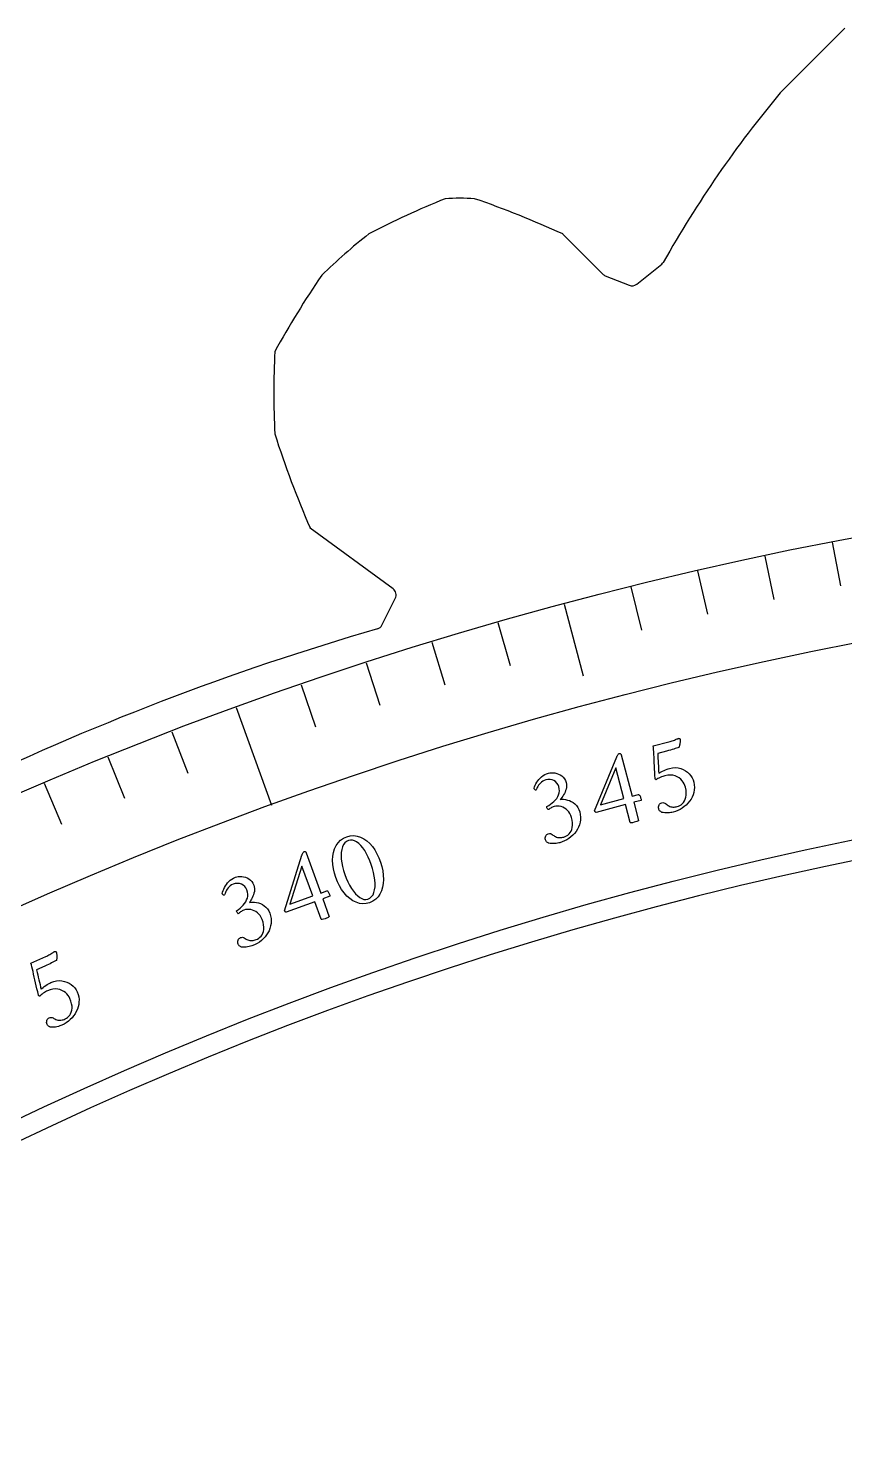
# Model space of a CAD drawing. Header units: millimetres. Extents: x -78 to 78, y -78 to 97.
# Drawn here: x -30.64 to -14.56, y 58.57 to 86.3 of the extents above; entities that cross this region are included whole.
import ezdxf

# ---------------------------------------------------------------- set-up
doc = ezdxf.new("R2010")
doc.units = ezdxf.units.MM
for name, color, linetype in [('CUT_INNER', 6, 'Continuous'), ('CUT_OUTER', 1, 'Continuous'), ('ENGRAVE', 7, 'Continuous'), ('ENGRAVE_FINE', 8, 'Continuous'), ('TEXT', 5, 'Continuous')]:
    doc.layers.add(name, color=color, linetype=linetype)

msp = doc.modelspace()

# ---------------------------------------------------------------- linework, layer by layer
at = {"layer": 'CUT_INNER'}
msp.add_arc((0.0001, -0.0002), 71.3699, 92.272579, 352.617363, dxfattribs=at)
at = {"layer": 'CUT_OUTER'}
for points in [[(-15.8277, 85.0247), (-14.5604, 86.2921), (-14.557, 86.2951)], [(-20.1116, 82.2454), (-20.1088, 82.2428), (-19.3237, 81.4569)], [(-18.6548, 81.2581), (-18.1616, 81.653)], [(-19.2733, 81.4237), (-18.8043, 81.236)], [(-23.4537, 75.2606), (-25.085, 76.4566), (-25.0878, 76.4588)], [(-23.6705, 74.5481), (-23.4082, 75.0725)]]:
    msp.add_lwpolyline(points, dxfattribs=at)
for centre, radius, start, end in [((1.3574, 70.704), 22.3699, 140.1947, 150.60148), ((-15.941, 66.9056), 17.2956, 112.0204, 117.5116), ((-22.1363, 77.6261), 5.3213, 86.89207, 93.11755), ((-28.2591, 64.3865), 19.6296, 65.47684, 70.9367), ((-16.3228, 72.6204), 12.2684, 128.32265, 134.07121), ((-18.2553, 81.7701), 0.15, 308.67864, 325.40678), ((-9.0034, 70.6426), 19.1778, 145.7533, 151.03307), ((-19.2175, 81.5629), 0.15, 224.97241, 248.18528), ((-18.7486, 81.3752), 0.15, 248.18528, 308.67864), ((-7.7668, 79.1204), 18.0333, 177.42536, 182.57415), ((-6.308, 84.5555), 20.4508, 197.78023, 203.32261), ((-23.5424, 75.1396), 0.15, 333.43495, 53.75286), ((-9.0358, 23.5986), 52.9613, 106.14073, 115.87048), ((-23.8046, 74.6152), 0.15, 287.74635, 333.43495)]:
    msp.add_arc(centre, radius, start, end, dxfattribs=at)
at = {"layer": 'ENGRAVE'}
for points in [[(-20.0849, 74.958), (-19.7074, 73.5491)], [(-26.5415, 72.9222), (-25.8431, 71.0033)]]:
    msp.add_lwpolyline(points, dxfattribs=at)
for radius in [77.6022, 75.5602, 71.7678]:
    msp.add_circle((0, 0), radius, dxfattribs=at)
at = {"layer": 'ENGRAVE_FINE'}
for points in [[(-14.8072, 76.1764), (-14.6402, 75.3173)], [(-16.1344, 75.9064), (-15.9524, 75.0504)], [(-17.4567, 75.6133), (-17.2598, 74.7605)], [(-18.7737, 75.2971), (-18.562, 74.4479)], [(-21.3901, 74.596), (-21.1488, 73.7548)], [(-22.6887, 74.2114), (-22.4328, 73.3744)], [(-23.9804, 73.8041), (-23.71, 72.9718)], [(-25.2648, 73.3743), (-24.9799, 72.5468)], [(-27.8101, 72.4479), (-27.4965, 71.6309)], [(-29.0703, 71.9515), (-28.7425, 71.1401)], [(-30.3216, 71.4332), (-29.9796, 70.6276)]]:
    msp.add_lwpolyline(points, dxfattribs=at)
at = {"layer": 'TEXT'}
for points in [[(-18.0108, 71.7277), (-17.9506, 71.7392), (-17.8932, 71.7425), (-17.8389, 71.7378), (-17.7874, 71.725), (-17.7396, 71.7058), (-17.6957, 71.6817), (-17.656, 71.6528), (-17.6203, 71.6191), (-17.5894, 71.582), (-17.5643, 71.5427), (-17.5449, 71.5014), (-17.5311, 71.4579), (-17.5213, 71.4055), (-17.5178, 71.3542), (-17.5205, 71.3041), (-17.5296, 71.255), (-17.544, 71.2077), (-17.5628, 71.1626), (-17.5861, 71.1198), (-17.6138, 71.0792), (-17.6454, 71.0412), (-17.68, 71.0063), (-17.7176, 70.9743), (-17.7584, 70.9454), (-17.8015, 70.9198), (-17.8461, 70.8981), (-17.8922, 70.8801), (-17.9398, 70.866), (-17.9612, 70.8613), (-17.9855, 70.8575), (-18.0126, 70.8545), (-18.0426, 70.8522), (-18.0736, 70.8515), (-18.1035, 70.8528), (-18.1324, 70.8561), (-18.1604, 70.8616), (-18.1662, 70.8646), (-18.1736, 70.8694), (-18.1826, 70.8761), (-18.1932, 70.8847), (-18.2036, 70.8945), (-18.2119, 70.9052), (-18.2182, 70.9167), (-18.2225, 70.929), (-18.2263, 70.9505), (-18.2262, 70.9708), (-18.2223, 70.9898), (-18.2146, 71.0076), (-18.2041, 71.0231), (-18.1917, 71.0354), (-18.1775, 71.0445), (-18.1616, 71.0504), (-18.1411, 71.0535), (-18.1218, 71.0518), (-18.1037, 71.0456), (-18.0868, 71.0346), (-18.0706, 71.0218), (-18.0545, 71.0099), (-18.0384, 70.999), (-18.0225, 70.989), (-18.0036, 70.9793), (-17.9838, 70.9721), (-17.9631, 70.9676), (-17.9415, 70.9657), (-17.9198, 70.9658), (-17.8985, 70.9673), (-17.8778, 70.9702), (-17.8575, 70.9745), (-17.8305, 70.9833), (-17.8044, 70.996), (-17.7791, 71.0125), (-17.7546, 71.0329), (-17.7322, 71.0575), (-17.7134, 71.0865), (-17.698, 71.12), (-17.686, 71.1579), (-17.679, 71.2005), (-17.6781, 71.2478), (-17.6834, 71.3), (-17.695, 71.3569), (-17.7053, 71.3895), (-17.7198, 71.4218), (-17.7387, 71.4537), (-17.7618, 71.4853), (-17.7891, 71.5147), (-17.8208, 71.5403), (-17.8567, 71.5619), (-17.8969, 71.5797), (-17.9415, 71.5917), (-17.9907, 71.5959), (-18.0444, 71.5922), (-18.1027, 71.5808), (-18.121, 71.5756), (-18.1419, 71.5684), (-18.1654, 71.5592), (-18.1916, 71.5482), (-18.217, 71.5364), (-18.2383, 71.5253), (-18.2556, 71.5148), (-18.2687, 71.5049), (-18.272, 71.5047), (-18.2754, 71.5057), (-18.279, 71.5079), (-18.2828, 71.5114), (-18.2864, 71.5156), (-18.2893, 71.5202), (-18.2916, 71.525), (-18.2932, 71.5301), (-18.2964, 71.5912), (-18.2996, 71.6523), (-18.3027, 71.7135), (-18.3058, 71.7746), (-18.3089, 71.8346), (-18.3118, 71.8926), (-18.3146, 71.9486), (-18.3173, 72.0024), (-18.3199, 72.0527), (-18.3226, 72.0981), (-18.3253, 72.1386), (-18.3279, 72.1741), (-18.0194, 72.2518), (-17.9979, 72.2574), (-17.9762, 72.2637), (-17.9544, 72.2705), (-17.9325, 72.2779), (-17.9115, 72.2854), (-17.8923, 72.2926), (-17.8751, 72.2995), (-17.8598, 72.306), (-17.8472, 72.3116), (-17.8383, 72.3155), (-17.8329, 72.3179), (-17.8311, 72.3187), (-17.8252, 72.3169), (-17.8197, 72.3153), (-17.8147, 72.3139), (-17.8102, 72.3126), (-17.8063, 72.311), (-17.8033, 72.3087), (-17.801, 72.3056), (-17.7996, 72.3018), (-17.799, 72.2972), (-17.7987, 72.2899), (-17.7987, 72.2799), (-17.799, 72.2671), (-17.7998, 72.2525), (-17.8013, 72.237), (-17.8034, 72.2207), (-17.8061, 72.2035), (-17.8096, 72.1864), (-17.814, 72.1701), (-17.8194, 72.1548), (-17.8257, 72.1403), (-17.8476, 72.1326), (-17.8717, 72.1244), (-17.898, 72.1156), (-17.9263, 72.1064), (-17.9571, 72.0967), (-17.9908, 72.0869), (-18.0272, 72.077), (-18.0664, 72.0669), (-18.2417, 72.0227), (-18.2394, 71.9736), (-18.2369, 71.9241), (-18.2341, 71.8742), (-18.2311, 71.824), (-18.2281, 71.7742), (-18.2256, 71.7255), (-18.2235, 71.678), (-18.2219, 71.6316), (-18.201, 71.6456), (-18.1767, 71.6597), (-18.1488, 71.674), (-18.1175, 71.6885), (-18.086, 71.7018), (-18.0577, 71.7128), (-18.0326, 71.7215), (-18.0108, 71.7277)], [(-19.0003, 72.0203), (-18.9922, 72.0217), (-18.9848, 72.0211), (-18.9782, 72.0186), (-18.9724, 72.0142), (-18.9675, 72.0087), (-18.9635, 72.003), (-18.9604, 71.997), (-18.9583, 71.9908), (-18.7444, 71.1786), (-18.6219, 71.2108), (-18.6163, 71.2106), (-18.6102, 71.2071), (-18.6035, 71.2004), (-18.5962, 71.1904), (-18.5891, 71.1782), (-18.5827, 71.1647), (-18.5772, 71.1498), (-18.5724, 71.1335), (-18.5699, 71.1226), (-18.5687, 71.1131), (-18.5687, 71.1049), (-18.5699, 71.0981), (-18.7133, 71.0605), (-18.6183, 70.6998), (-18.6191, 70.6992), (-18.6214, 70.6976), (-18.6252, 70.6948), (-18.6305, 70.6909), (-18.6397, 70.686), (-18.6549, 70.6802), (-18.6762, 70.6736), (-18.7036, 70.666), (-18.736, 70.6585), (-18.7598, 70.6556), (-18.7749, 70.6572), (-18.7815, 70.6634), (-18.8756, 71.0176), (-19.4545, 70.8612), (-19.4604, 70.8633), (-19.4658, 70.8663), (-19.4707, 70.8701), (-19.4752, 70.8747), (-19.479, 70.8797), (-19.4821, 70.8844), (-19.4844, 70.889), (-19.4859, 70.8933), (-19.0483, 71.9513), (-19.0443, 71.9596), (-19.0394, 71.9691), (-19.0336, 71.9799), (-19.0271, 71.9918), (-19.0202, 72.003), (-19.0134, 72.0115), (-19.0068, 72.0173), (-19.0003, 72.0203)], [(-20.391, 71.6345), (-20.3632, 71.6403), (-20.333, 71.6428), (-20.3004, 71.6417), (-20.2654, 71.6372), (-20.2299, 71.6289), (-20.1956, 71.6165), (-20.1626, 71.5998), (-20.1308, 71.5789), (-20.1022, 71.5535), (-20.0783, 71.5234), (-20.0593, 71.4885), (-20.0451, 71.4489), (-20.0382, 71.4164), (-20.0358, 71.3841), (-20.0378, 71.3519), (-20.0443, 71.3199), (-20.0541, 71.2887), (-20.0659, 71.2589), (-20.0799, 71.2305), (-20.0959, 71.2034), (-20.1127, 71.1783), (-20.1289, 71.1556), (-20.1445, 71.1353), (-20.1594, 71.1175), (-20.1276, 71.1198), (-20.0936, 71.1185), (-20.0575, 71.1135), (-20.0192, 71.1049), (-19.9805, 71.0922), (-19.9433, 71.075), (-19.9076, 71.0532), (-19.8733, 71.0269), (-19.8422, 70.9956), (-19.816, 70.9589), (-19.7946, 70.9166), (-19.7781, 70.8689), (-19.7666, 70.8169), (-19.7614, 70.7657), (-19.7626, 70.7155), (-19.7701, 70.6662), (-19.783, 70.6184), (-19.8004, 70.5727), (-19.8224, 70.5292), (-19.8488, 70.4877), (-19.8791, 70.4488), (-19.9126, 70.4128), (-19.9492, 70.3797), (-19.9891, 70.3494), (-20.0313, 70.3225), (-20.0752, 70.2994), (-20.1207, 70.28), (-20.1679, 70.2644), (-20.1891, 70.259), (-20.2132, 70.2544), (-20.2403, 70.2506), (-20.2702, 70.2474), (-20.3011, 70.2456), (-20.3311, 70.246), (-20.3601, 70.2484), (-20.3882, 70.253), (-20.3941, 70.2558), (-20.4016, 70.2604), (-20.4108, 70.2669), (-20.4217, 70.2751), (-20.4324, 70.2846), (-20.4411, 70.295), (-20.4477, 70.3063), (-20.4524, 70.3184), (-20.4569, 70.3398), (-20.4574, 70.3601), (-20.4542, 70.3792), (-20.447, 70.3972), (-20.4369, 70.413), (-20.425, 70.4257), (-20.4111, 70.4353), (-20.3953, 70.4417), (-20.375, 70.4454), (-20.3556, 70.4444), (-20.3373, 70.4387), (-20.3201, 70.4283), (-20.3035, 70.4159), (-20.287, 70.4046), (-20.2706, 70.3942), (-20.2544, 70.3848), (-20.2352, 70.3756), (-20.2151, 70.3691), (-20.1943, 70.3652), (-20.1727, 70.364), (-20.151, 70.3647), (-20.1298, 70.3669), (-20.1091, 70.3705), (-20.089, 70.3754), (-20.0624, 70.3851), (-20.0366, 70.3986), (-20.0118, 70.4159), (-19.988, 70.4371), (-19.9664, 70.4623), (-19.9485, 70.4919), (-19.9342, 70.5259), (-19.9234, 70.5642), (-19.9177, 70.6069), (-19.9183, 70.6543), (-19.9253, 70.7062), (-19.9387, 70.7627), (-19.9525, 70.8028), (-19.9704, 70.8391), (-19.9923, 70.8715), (-20.0183, 70.9001), (-20.0472, 70.9247), (-20.0779, 70.9453), (-20.1105, 70.9618), (-20.145, 70.9742), (-20.1801, 70.982), (-20.2149, 70.9849), (-20.2492, 70.9828), (-20.2831, 70.9756), (-20.2999, 70.9701), (-20.3163, 70.9633), (-20.3326, 70.9551), (-20.3486, 70.9456), (-20.3636, 70.936), (-20.3768, 70.9278), (-20.3883, 70.921), (-20.398, 70.9155), (-20.4061, 70.9227), (-20.4128, 70.9311), (-20.4181, 70.9408), (-20.4221, 70.9517), (-20.4238, 70.9586), (-20.4247, 70.9645), (-20.4247, 70.9696), (-20.4239, 70.9738), (-20.3864, 70.9961), (-20.3507, 71.0204), (-20.3166, 71.0468), (-20.2842, 71.0752), (-20.2548, 71.1054), (-20.2298, 71.1374), (-20.2091, 71.1712), (-20.1927, 71.2067), (-20.1818, 71.244), (-20.1776, 71.2832), (-20.18, 71.3244), (-20.1891, 71.3675), (-20.2038, 71.4057), (-20.2247, 71.4385), (-20.2517, 71.4658), (-20.285, 71.4877), (-20.3224, 71.5029), (-20.3619, 71.5101), (-20.4034, 71.5093), (-20.4469, 71.5006), (-20.4782, 71.4896), (-20.5063, 71.4754), (-20.5311, 71.4579), (-20.5527, 71.4373), (-20.5714, 71.4153), (-20.5875, 71.3938), (-20.601, 71.3727), (-20.6119, 71.3521), (-20.6208, 71.3336), (-20.6283, 71.3187), (-20.6345, 71.3075), (-20.6393, 71.3), (-20.6437, 71.2996), (-20.6488, 71.3012), (-20.6543, 71.3045), (-20.6604, 71.3097), (-20.6663, 71.316), (-20.671, 71.3226), (-20.6747, 71.3294), (-20.6774, 71.3366), (-20.6673, 71.3654), (-20.6549, 71.3945), (-20.64, 71.4239), (-20.6228, 71.4534), (-20.6031, 71.4825), (-20.5809, 71.5104), (-20.5562, 71.5369), (-20.5289, 71.5622), (-20.4988, 71.5852), (-20.4658, 71.6049), (-20.4299, 71.6214), (-20.391, 71.6345)], [(-19.0672, 71.7386), (-19.3688, 71.0113), (-18.907, 71.1356)], [(-24.365, 70.3798), (-24.2939, 70.3982), (-24.2245, 70.4035), (-24.1569, 70.3957), (-24.0912, 70.3748), (-24.0282, 70.3427), (-23.9687, 70.3011), (-23.9128, 70.2501), (-23.8604, 70.1897), (-23.8124, 70.1217), (-23.7697, 70.048), (-23.7321, 69.9686), (-23.6997, 69.8837), (-23.6738, 69.7965), (-23.6555, 69.7107), (-23.6448, 69.6261), (-23.6417, 69.5428), (-23.6465, 69.4629), (-23.6595, 69.3881), (-23.6806, 69.3187), (-23.71, 69.2545), (-23.7479, 69.1976), (-23.7949, 69.1501), (-23.851, 69.1119), (-23.9161, 69.0831), (-23.9834, 69.0661), (-24.05, 69.0618), (-24.1158, 69.0702), (-24.181, 69.0914), (-24.2443, 69.1235), (-24.3044, 69.1649), (-24.3613, 69.2154), (-24.4151, 69.2751), (-24.4646, 69.3423), (-24.5088, 69.4153), (-24.5476, 69.494), (-24.5812, 69.5785), (-24.6082, 69.6653), (-24.6276, 69.751), (-24.6392, 69.8354), (-24.6431, 69.9187), (-24.6387, 69.9988), (-24.6258, 70.0737), (-24.6043, 70.1433), (-24.5741, 70.2077), (-24.5351, 70.2648), (-24.4873, 70.3125), (-24.4306, 70.3508), (-24.365, 70.3798)], [(-24.3289, 70.3092), (-24.3685, 70.2901), (-24.4017, 70.2623), (-24.4286, 70.2259), (-24.449, 70.1809), (-24.4634, 70.1289), (-24.4719, 70.0715), (-24.4745, 70.0089), (-24.4714, 69.9409), (-24.4625, 69.8691), (-24.4483, 69.7952), (-24.4286, 69.7192), (-24.4036, 69.641), (-24.3746, 69.5651), (-24.3427, 69.4939), (-24.3079, 69.4273), (-24.27, 69.3654), (-24.2303, 69.3095), (-24.1901, 69.2613), (-24.1491, 69.2206), (-24.1076, 69.1875), (-24.0663, 69.1635), (-24.0264, 69.15), (-23.9876, 69.147), (-23.95, 69.1545), (-23.9086, 69.1745), (-23.8744, 69.2032), (-23.8475, 69.2406), (-23.8279, 69.2867), (-23.8149, 69.3399), (-23.8079, 69.3985), (-23.8069, 69.4625), (-23.8119, 69.532), (-23.8223, 69.605), (-23.8373, 69.6795), (-23.8571, 69.7556), (-23.8815, 69.8333), (-23.91, 69.9101), (-23.9412, 69.9815), (-23.975, 70.0475), (-24.0115, 70.1081), (-24.0499, 70.1623), (-24.0891, 70.2089), (-24.1293, 70.248), (-24.1705, 70.2796), (-24.2116, 70.3023), (-24.2517, 70.3148), (-24.2908, 70.3171), (-24.3289, 70.3092)], [(-25.205, 70.0903), (-25.197, 70.0923), (-25.1896, 70.0924), (-25.1828, 70.0904), (-25.1767, 70.0866), (-25.1713, 70.0816), (-25.1668, 70.0762), (-25.1632, 70.0706), (-25.1606, 70.0646), (-24.8767, 69.2741), (-24.7574, 69.3168), (-24.7519, 69.3171), (-24.7455, 69.3141), (-24.7382, 69.308), (-24.7301, 69.2988), (-24.7219, 69.2872), (-24.7144, 69.2743), (-24.7076, 69.2599), (-24.7014, 69.2442), (-24.698, 69.2335), (-24.696, 69.2241), (-24.6952, 69.216), (-24.6958, 69.2091), (-24.8354, 69.1591), (-24.7093, 68.808), (-24.71, 68.8074), (-24.7122, 68.8056), (-24.7158, 68.8025), (-24.7208, 68.7981), (-24.7295, 68.7925), (-24.7441, 68.7854), (-24.7648, 68.7769), (-24.7914, 68.7669), (-24.823, 68.7567), (-24.8464, 68.7517), (-24.8616, 68.752), (-24.8687, 68.7576), (-24.9934, 69.1022), (-25.5564, 68.896), (-25.5624, 68.8976), (-25.5681, 68.9001), (-25.5733, 68.9034), (-25.5782, 68.9077), (-25.5824, 68.9123), (-25.5859, 68.9167), (-25.5886, 68.921), (-25.5905, 68.9252), (-25.2468, 70.0173), (-25.2435, 70.0259), (-25.2394, 70.0359), (-25.2347, 70.0471), (-25.2292, 70.0596), (-25.2233, 70.0713), (-25.2173, 70.0804), (-25.2112, 70.0867), (-25.205, 70.0903)], [(-26.5567, 69.5847), (-26.5296, 69.593), (-26.4997, 69.598), (-26.4672, 69.5998), (-26.4319, 69.5984), (-26.3958, 69.5932), (-26.3605, 69.5838), (-26.3262, 69.57), (-26.2927, 69.552), (-26.262, 69.5292), (-26.2356, 69.5013), (-26.2136, 69.4682), (-26.196, 69.43), (-26.1863, 69.3982), (-26.1811, 69.3662), (-26.1803, 69.334), (-26.184, 69.3016), (-26.191, 69.2696), (-26.2002, 69.2389), (-26.2116, 69.2093), (-26.2253, 69.181), (-26.2398, 69.1545), (-26.2539, 69.1305), (-26.2676, 69.1089), (-26.281, 69.0898), (-26.2495, 69.0949), (-26.2155, 69.0966), (-26.1791, 69.0948), (-26.1402, 69.0896), (-26.1006, 69.0803), (-26.062, 69.0663), (-26.0245, 69.0478), (-25.9881, 69.0246), (-25.9544, 68.9961), (-25.925, 68.9618), (-25.9001, 68.9216), (-25.8795, 68.8755), (-25.8635, 68.8246), (-25.8539, 68.7741), (-25.8507, 68.724), (-25.8538, 68.6742), (-25.8625, 68.6255), (-25.8759, 68.5785), (-25.8939, 68.5332), (-25.9167, 68.4896), (-25.9435, 68.4482), (-25.9737, 68.4094), (-26.0073, 68.3732), (-26.0444, 68.3396), (-26.0841, 68.3091), (-26.1258, 68.2822), (-26.1695, 68.2589), (-26.2151, 68.2392), (-26.2358, 68.2321), (-26.2594, 68.2254), (-26.286, 68.2192), (-26.3155, 68.2134), (-26.3462, 68.209), (-26.376, 68.2067), (-26.4052, 68.2066), (-26.4335, 68.2087), (-26.4397, 68.211), (-26.4476, 68.215), (-26.4573, 68.2206), (-26.4689, 68.2278), (-26.4803, 68.2363), (-26.4899, 68.2459), (-26.4975, 68.2566), (-26.5032, 68.2683), (-26.5095, 68.2892), (-26.5119, 68.3094), (-26.5103, 68.3287), (-26.5047, 68.3472), (-26.4961, 68.3639), (-26.4853, 68.3776), (-26.4723, 68.3883), (-26.4571, 68.3961), (-26.4372, 68.4015), (-26.4178, 68.4022), (-26.3991, 68.3981), (-26.381, 68.3892), (-26.3634, 68.3784), (-26.346, 68.3686), (-26.3288, 68.3596), (-26.3118, 68.3516), (-26.2918, 68.3442), (-26.2713, 68.3394), (-26.2502, 68.3374), (-26.2286, 68.338), (-26.207, 68.3407), (-26.1861, 68.3447), (-26.1658, 68.3501), (-26.1462, 68.3567), (-26.1205, 68.3687), (-26.096, 68.3844), (-26.0728, 68.4038), (-26.0509, 68.427), (-26.0317, 68.454), (-26.0164, 68.485), (-26.005, 68.5201), (-25.9977, 68.5592), (-25.9957, 68.6023), (-26.0005, 68.6494), (-26.0119, 68.7006), (-26.0302, 68.7557), (-26.0475, 68.7944), (-26.0684, 68.829), (-26.0931, 68.8593), (-26.1214, 68.8856), (-26.1524, 68.9076), (-26.1848, 68.9254), (-26.2187, 68.939), (-26.2541, 68.9483), (-26.2898, 68.9531), (-26.3247, 68.9529), (-26.3587, 68.9478), (-26.3919, 68.9378), (-26.4081, 68.9308), (-26.4239, 68.9226), (-26.4394, 68.913), (-26.4544, 68.9021), (-26.4685, 68.8913), (-26.481, 68.882), (-26.4919, 68.8741), (-26.5011, 68.8678), (-26.5097, 68.8743), (-26.5171, 68.8821), (-26.5233, 68.8912), (-26.5282, 68.9018), (-26.5305, 68.9085), (-26.5319, 68.9144), (-26.5324, 68.9195), (-26.532, 68.9237), (-26.4966, 68.9492), (-26.4631, 68.9765), (-26.4314, 69.0057), (-26.4016, 69.0368), (-26.375, 69.0695), (-26.3529, 69.1036), (-26.3352, 69.139), (-26.3219, 69.1758), (-26.3143, 69.2139), (-26.3135, 69.2534), (-26.3195, 69.2942), (-26.3324, 69.3363), (-26.3503, 69.3731), (-26.374, 69.404), (-26.4033, 69.4288), (-26.4384, 69.4477), (-26.477, 69.4596), (-26.5169, 69.4633), (-26.5582, 69.4589), (-26.6008, 69.4464), (-26.631, 69.4327), (-26.6577, 69.4161), (-26.6809, 69.3966), (-26.7007, 69.3742), (-26.7174, 69.3507), (-26.7316, 69.3278), (-26.7432, 69.3057), (-26.7522, 69.2842), (-26.7595, 69.2649), (-26.7657, 69.2495), (-26.7708, 69.2378), (-26.7749, 69.2298), (-26.7794, 69.2291), (-26.7845, 69.2302), (-26.7903, 69.2331), (-26.7969, 69.2377), (-26.8032, 69.2434), (-26.8085, 69.2495), (-26.8128, 69.2561), (-26.8161, 69.263), (-26.8086, 69.2926), (-26.7987, 69.3226), (-26.7865, 69.3532), (-26.7719, 69.3842), (-26.7548, 69.4148), (-26.7351, 69.4445), (-26.7128, 69.4731), (-26.6878, 69.5007), (-26.6599, 69.5262), (-26.6287, 69.5487), (-26.5944, 69.5682), (-26.5567, 69.5847)], [(-25.2471, 69.8038), (-25.4842, 69.0529), (-25.0349, 69.2171)], [(-30.1926, 67.5105), (-30.1352, 67.5322), (-30.0794, 67.5455), (-30.025, 67.5503), (-29.9721, 67.5466), (-29.9216, 67.5359), (-29.8743, 67.5199), (-29.8301, 67.4983), (-29.7891, 67.4713), (-29.7523, 67.4401), (-29.7207, 67.4058), (-29.6944, 67.3685), (-29.6733, 67.3281), (-29.6546, 67.2782), (-29.6422, 67.2283), (-29.6362, 67.1784), (-29.6366, 67.1285), (-29.6425, 67.0794), (-29.6532, 67.0317), (-29.6688, 66.9855), (-29.689, 66.9407), (-29.7135, 66.8979), (-29.7415, 66.8574), (-29.773, 66.8194), (-29.8082, 66.7838), (-29.8462, 66.7512), (-29.8863, 66.722), (-29.9286, 66.6963), (-29.973, 66.6741), (-29.9933, 66.6659), (-30.0165, 66.6579), (-30.0427, 66.6502), (-30.0719, 66.6428), (-30.1022, 66.6366), (-30.1319, 66.6327), (-30.161, 66.631), (-30.1894, 66.6315), (-30.1957, 66.6335), (-30.2038, 66.637), (-30.2139, 66.642), (-30.2258, 66.6486), (-30.2377, 66.6565), (-30.2478, 66.6655), (-30.256, 66.6757), (-30.2623, 66.6871), (-30.2698, 66.7077), (-30.2733, 66.7276), (-30.2727, 66.747), (-30.2682, 66.7659), (-30.2605, 66.783), (-30.2505, 66.7972), (-30.2381, 66.8087), (-30.2234, 66.8173), (-30.2038, 66.8238), (-30.1845, 66.8256), (-30.1656, 66.8225), (-30.1471, 66.8147), (-30.1288, 66.8049), (-30.1109, 66.796), (-30.0932, 66.788), (-30.0758, 66.781), (-30.0555, 66.7747), (-30.0347, 66.7711), (-30.0136, 66.7702), (-29.992, 66.772), (-29.9706, 66.7759), (-29.9499, 66.7811), (-29.93, 66.7875), (-29.9108, 66.7953), (-29.8858, 66.8087), (-29.8622, 66.8257), (-29.8402, 66.8464), (-29.8196, 66.8707), (-29.8018, 66.8988), (-29.7883, 66.9306), (-29.7789, 66.9663), (-29.7738, 67.0057), (-29.7742, 67.0489), (-29.7816, 67.0956), (-29.7959, 67.146), (-29.8172, 67.2001), (-29.833, 67.2304), (-29.8529, 67.2597), (-29.877, 67.2879), (-29.9052, 67.3149), (-29.9373, 67.3392), (-29.9729, 67.3589), (-30.012, 67.374), (-30.0547, 67.3845), (-30.1007, 67.3885), (-30.1499, 67.3841), (-30.2021, 67.3712), (-30.2576, 67.3499), (-30.2747, 67.3415), (-30.294, 67.3308), (-30.3156, 67.3177), (-30.3394, 67.3023), (-30.3624, 67.2863), (-30.3815, 67.2716), (-30.3966, 67.2583), (-30.4079, 67.2462), (-30.411, 67.2455), (-30.4146, 67.2459), (-30.4185, 67.2475), (-30.4229, 67.2502), (-30.4271, 67.2538), (-30.4308, 67.2577), (-30.4339, 67.2621), (-30.4364, 67.2668), (-30.4501, 67.3265), (-30.4639, 67.3861), (-30.4776, 67.4457), (-30.4913, 67.5054), (-30.5047, 67.564), (-30.5177, 67.6206), (-30.5301, 67.6752), (-30.5421, 67.7277), (-30.5534, 67.7769), (-30.5639, 67.8211), (-30.5736, 67.8605), (-30.5824, 67.895), (-30.292, 68.0251), (-30.2718, 68.0344), (-30.2516, 68.0443), (-30.2313, 68.0548), (-30.211, 68.0659), (-30.1916, 68.0769), (-30.174, 68.0874), (-30.1582, 68.0971), (-30.1443, 68.1062), (-30.1329, 68.1139), (-30.1247, 68.1193), (-30.1198, 68.1226), (-30.1182, 68.1237), (-30.1121, 68.123), (-30.1064, 68.1223), (-30.1013, 68.1218), (-30.0966, 68.1213), (-30.0925, 68.1204), (-30.0891, 68.1187), (-30.0863, 68.116), (-30.0842, 68.1125), (-30.0828, 68.1081), (-30.0813, 68.101), (-30.0795, 68.0911), (-30.0776, 68.0784), (-30.0759, 68.0639), (-30.0747, 68.0484), (-30.0739, 68.032), (-30.0736, 68.0146), (-30.0741, 67.9971), (-30.0756, 67.9803), (-30.0782, 67.9643), (-30.0819, 67.9489), (-30.1022, 67.9375), (-30.1245, 67.9253), (-30.1488, 67.9121), (-30.1751, 67.898), (-30.2038, 67.8832), (-30.2352, 67.8677), (-30.2694, 67.8516), (-30.3062, 67.8348), (-30.4712, 67.7609), (-30.4604, 67.7129), (-30.4493, 67.6646), (-30.4379, 67.616), (-30.4262, 67.567), (-30.4147, 67.5185), (-30.4037, 67.471), (-30.3934, 67.4246), (-30.3837, 67.3792), (-30.3656, 67.3966), (-30.3441, 67.4147), (-30.3192, 67.4336), (-30.2908, 67.4533), (-30.2621, 67.4719), (-30.2362, 67.4877), (-30.213, 67.5005), (-30.1926, 67.5105)]]:
    msp.add_lwpolyline(points, close=True, dxfattribs=at)

doc.saveas('drawing.dxf')
